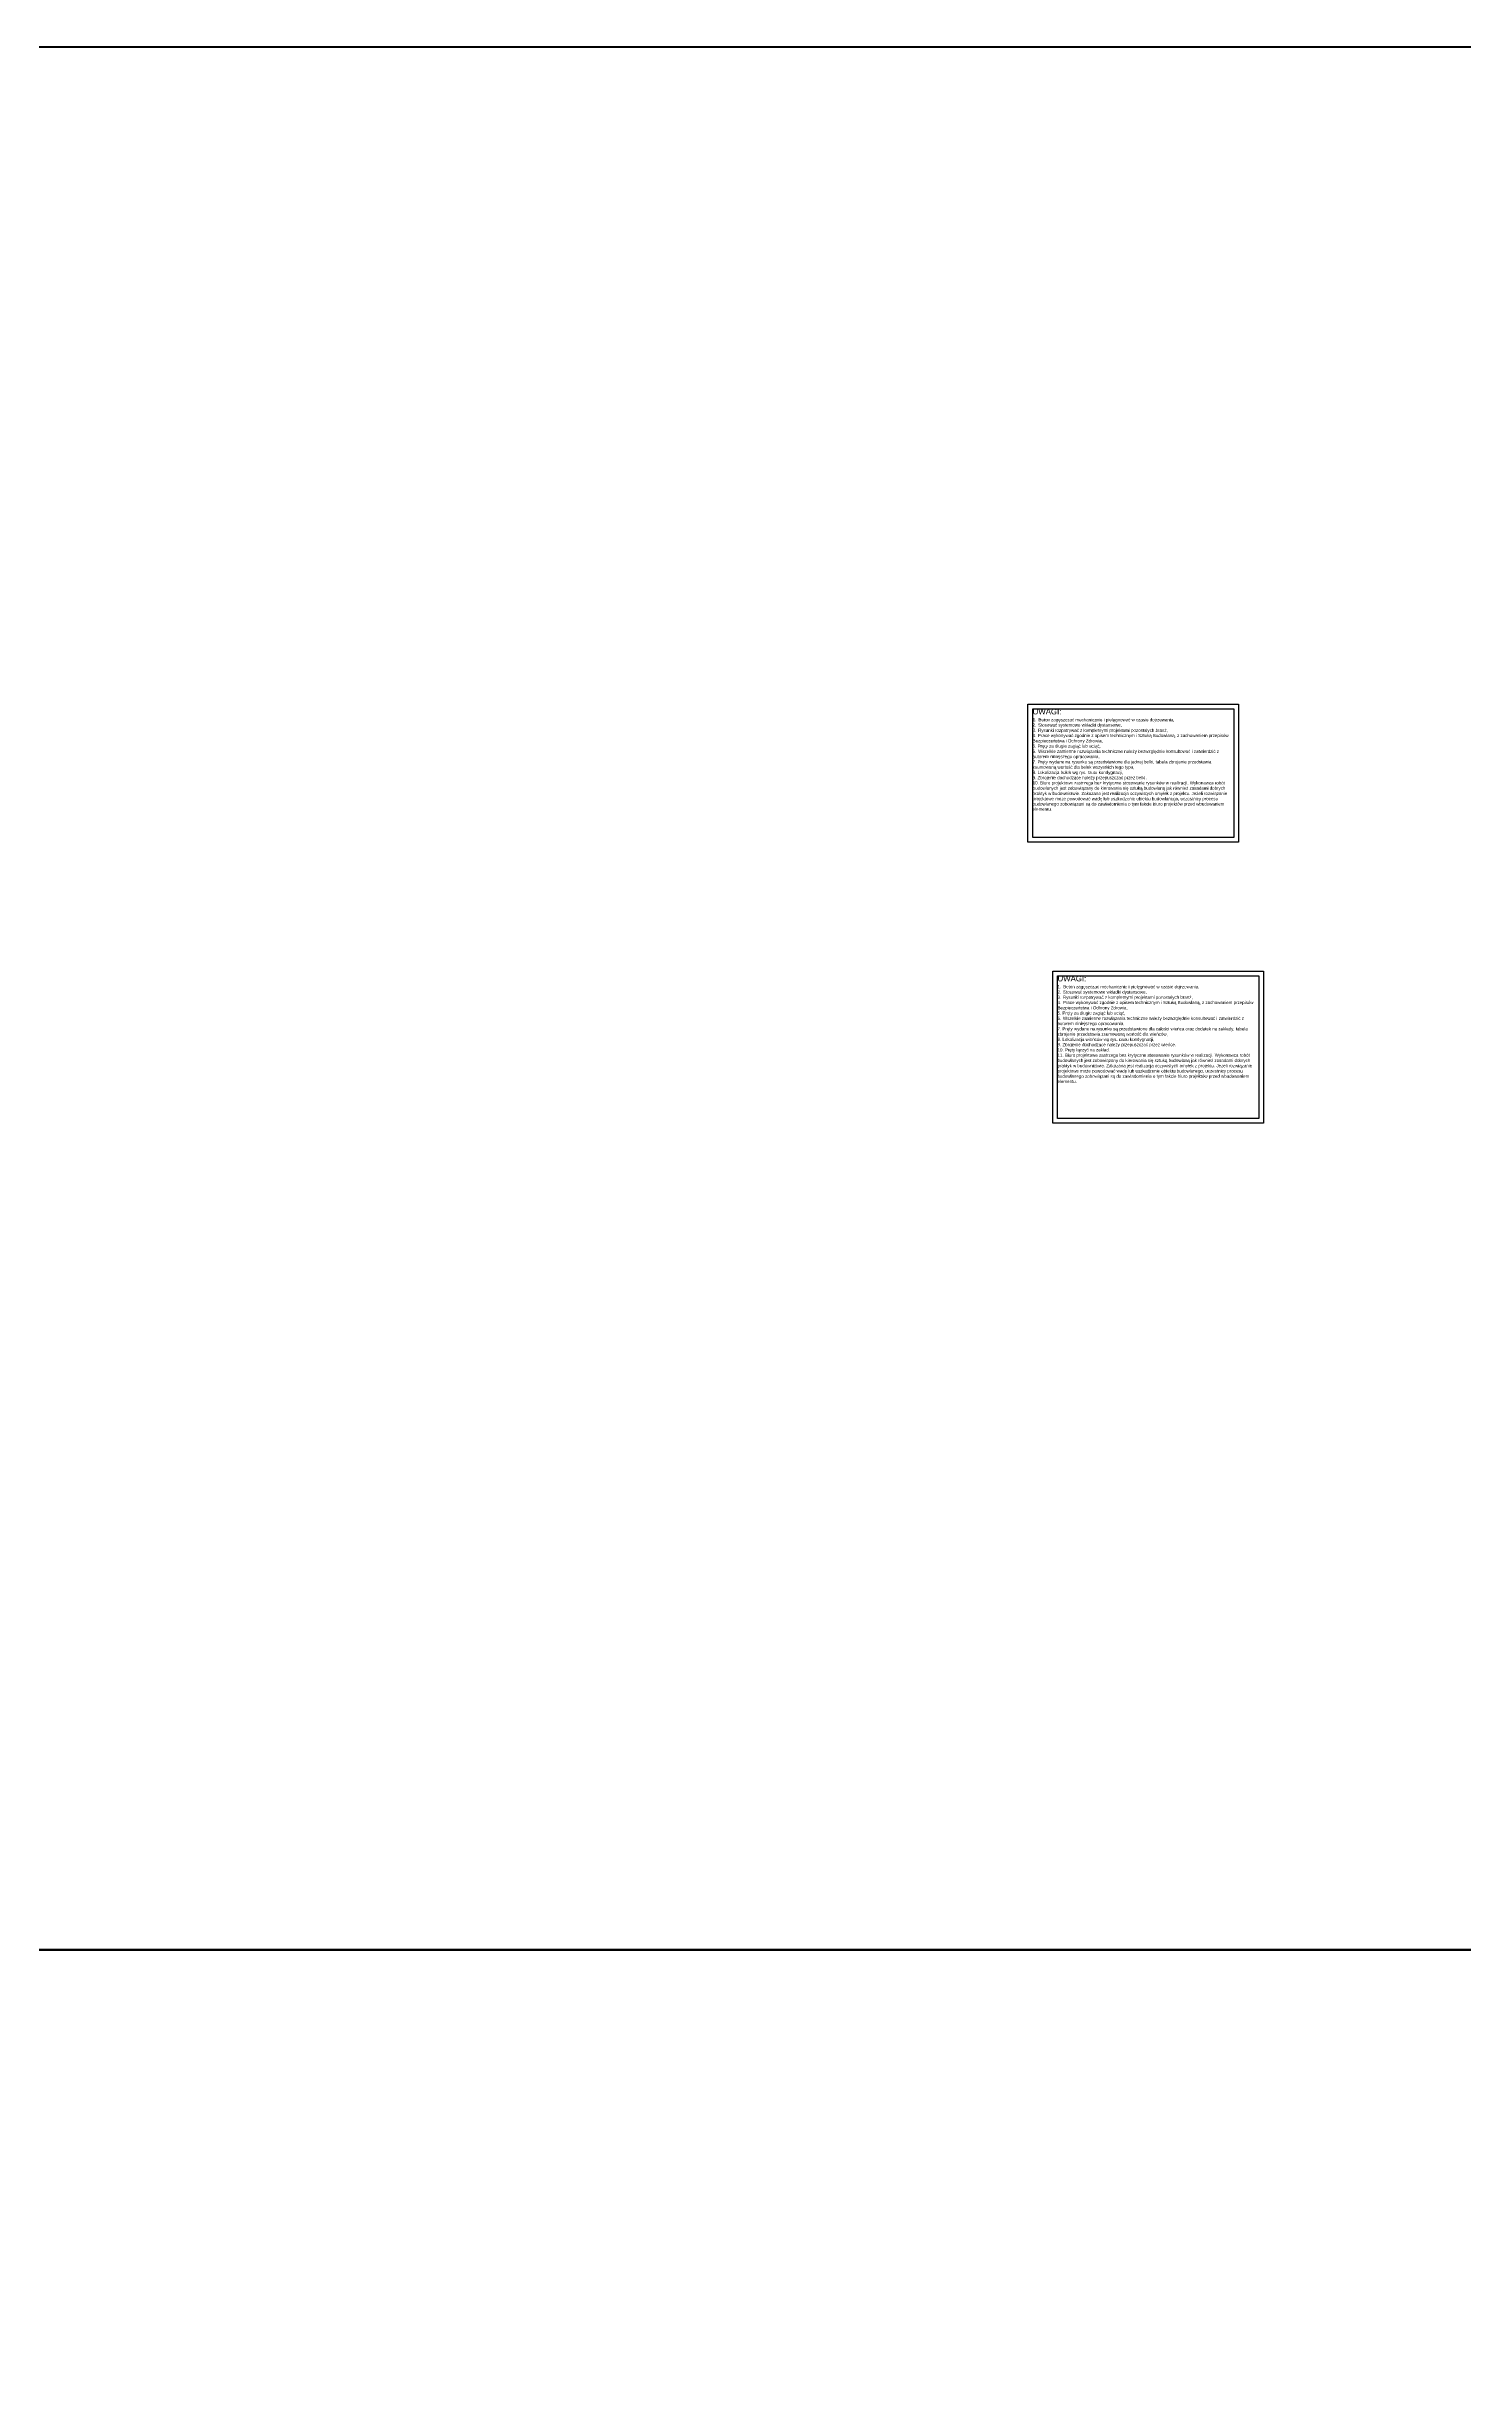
# Model space of a CAD drawing. Header units: millimetres. Extents: x -21220 to 1756793, y -806857 to 86733.
# Drawn here: x 238083 to 238689, y 80573 to 81574 of the extents above; entities that cross this region are included whole.
import ezdxf

# ---------------------------------------------------------------- set-up
doc = ezdxf.new("R2010")
doc.units = ezdxf.units.MM
doc.header["$LTSCALE"] = 10
doc.layers.add('G-Elementy konstrukcyjne', color=1, linetype='Continuous', lineweight=40)
doc.layers.add('G-Opisy', color=2, linetype='Continuous', lineweight=18)
doc.styles.add('Arial-GG', font='arial.ttf')

msp = doc.modelspace()

# ---------------------------------------------------------------- linework, layer by layer
at = {"ltscale": 0.8}
for points in [[(238502.59, 81292.88), (238592.59, 81292.88), (238592.59, 81233.88), (238502.59, 81233.88)], [(238504.59, 81290.88), (238590.59, 81290.88), (238590.59, 81235.88), (238504.59, 81235.88)], [(238513.22, 81178.76), (238603.22, 81178.76), (238603.22, 81113.76), (238513.22, 81113.76)], [(238515.22, 81176.76), (238601.22, 81176.76), (238601.22, 81115.76), (238515.22, 81115.76)]]:
    msp.add_lwpolyline(points, close=True, dxfattribs=at)
at = {"layer": 'G-Elementy konstrukcyjne', "ltscale": 200}
for points in [[(237568.05, 81573.82), (239629.48, 81573.82), (239629.48, 80760.36), (237568.05, 80760.36)], [(237568.05, 80760.36), (241020.22, 80760.36), (241020.22, 79119.95), (237568.05, 79119.95)]]:
    msp.add_lwpolyline(points, close=True, dxfattribs=at)

# ---------------------------------------------------------------- texts
at = {"layer": 'G-Opisy', "color": 2, "char_height": 3, "width": 86, "attachment_point": 1, "style": 'Arial-GG'}
for s, insert in [('{\\H0.8x;UWAGI:\\P\\H0.5625x;1.\\W1.684; \\W1;Beton zagęszczać mechanicznie i pielęgnować w czasie dojrzewania,\\P2.\\W1.398; \\W1;Stosować systemowe wkładki dystansowe,\\P3.\\W1.443; \\W1;Rysunki rozpatrywać z kompletnymi projektami pozostałych branż,\\P4.\\W1.428; \\W1;Prace wykonywać zgodnie z opisem technicznym i Sztuką Budowlaną, z zachowaniem przepisów Bezpieczeństwa i Ochrony Zdrowia,\\P5. Pręty za długie zagiąć lub uciąć,\\P6.\\W1.438; \\W1;Wszelkie zamienne rozwiązania techniczne należy bezwzględnie konsultować i zatwierdzić z autorem niniejszego opracowania,\\P7. Pręty wydane na rysunku są przedstawione dla jednej belki, \\fArial|b0|i0|c0|p34;tabela zbrojenie przedstawia zsumowaną wartość dla belek wszystkich tego typu,\\P8. Lokalizacja belek wg rys. rzutu kondygnacji,\\P9. Zbrojenie dochodzące należy przepuszczać przez belki.\\P10. \\fArial|b0|i0|c0|p34;\\H1x;\\C256;Biuro projektowe zastrzega bez krytyczne stosowanie rysunków w realizacji. Wykonawca robót budowlanych jest zobowiązany do kierowania się sztuką budowlaną jak również zasadami dobrych praktyk w budownictwie. Zakazana jest realizacja oczywistych omyłek z projektu. Jeżeli rozwiązanie projektowe może powodować wadę lub uszkodzenie obiektu budowlanego, uczestnicy procesu budowlanego zobowiązani są do zawiadomienia o tym fakcie biuro projektów przed wbudowaniem elementu.}', (238504.59, 81290.88)), ('{\\H0.8x;UWAGI:\\P\\H0.5625x;1.\\W1.684; \\W1;Beton zagęszczać mechanicznie i pielęgnować w czasie dojrzewania,\\P2.\\W1.398; \\W1;Stosować systemowe wkładki dystansowe,\\P3.\\W1.443; \\W1;Rysunki rozpatrywać z kompletnymi projektami pozostałych branż,\\P4.\\W1.428; \\W1;Prace wykonywać zgodnie z opisem technicznym i Sztuką Budowlaną, z zachowaniem przepisów Bezpieczeństwa i Ochrony Zdrowia,\\P5. Pręty za długie zagiąć lub uciąć,\\P6.\\W1.438; \\W1;Wszelkie zamienne rozwiązania techniczne należy bezwzględnie konsultować i zatwierdzić z autorem niniejszego opracowania,\\P7. Pręty wydane na rysunku są przedstawione dla całości wieńca oraz dodatek na zakłady, \\fArial|b0|i0|c0|p34;tabela zbrojenie przedstawia zsumowaną wartość dla wieńców,\\P8. Lokalizacja wieńców wg rys. rzutu kondygnacji,\\P9. Zbrojenie dochodzące należy przepuszczać przez wieńce,\\P10. \\C256;Pręty łączyć na zakład.\\P11. \\fArial|b0|i0|c0|p34;\\H1x;Biuro projektowe zastrzega bez krytyczne stosowanie rysunków w realizacji. Wykonawca robót budowlanych jest zobowiązany do kierowania się sztuką budowlaną jak również zasadami dobrych praktyk w budownictwie. Zakazana jest realizacja oczywistych omyłek z projektu. Jeżeli rozwiązanie projektowe może powodować wadę lub uszkodzenie obiektu budowlanego, uczestnicy procesu budowlanego zobowiązani są do zawiadomienia o tym fakcie biuro projektów przed wbudowaniem elementu.}', (238515.22, 81176.76))]:
    msp.add_mtext(s, dxfattribs=dict(at, insert=insert))

doc.saveas('drawing.dxf')
